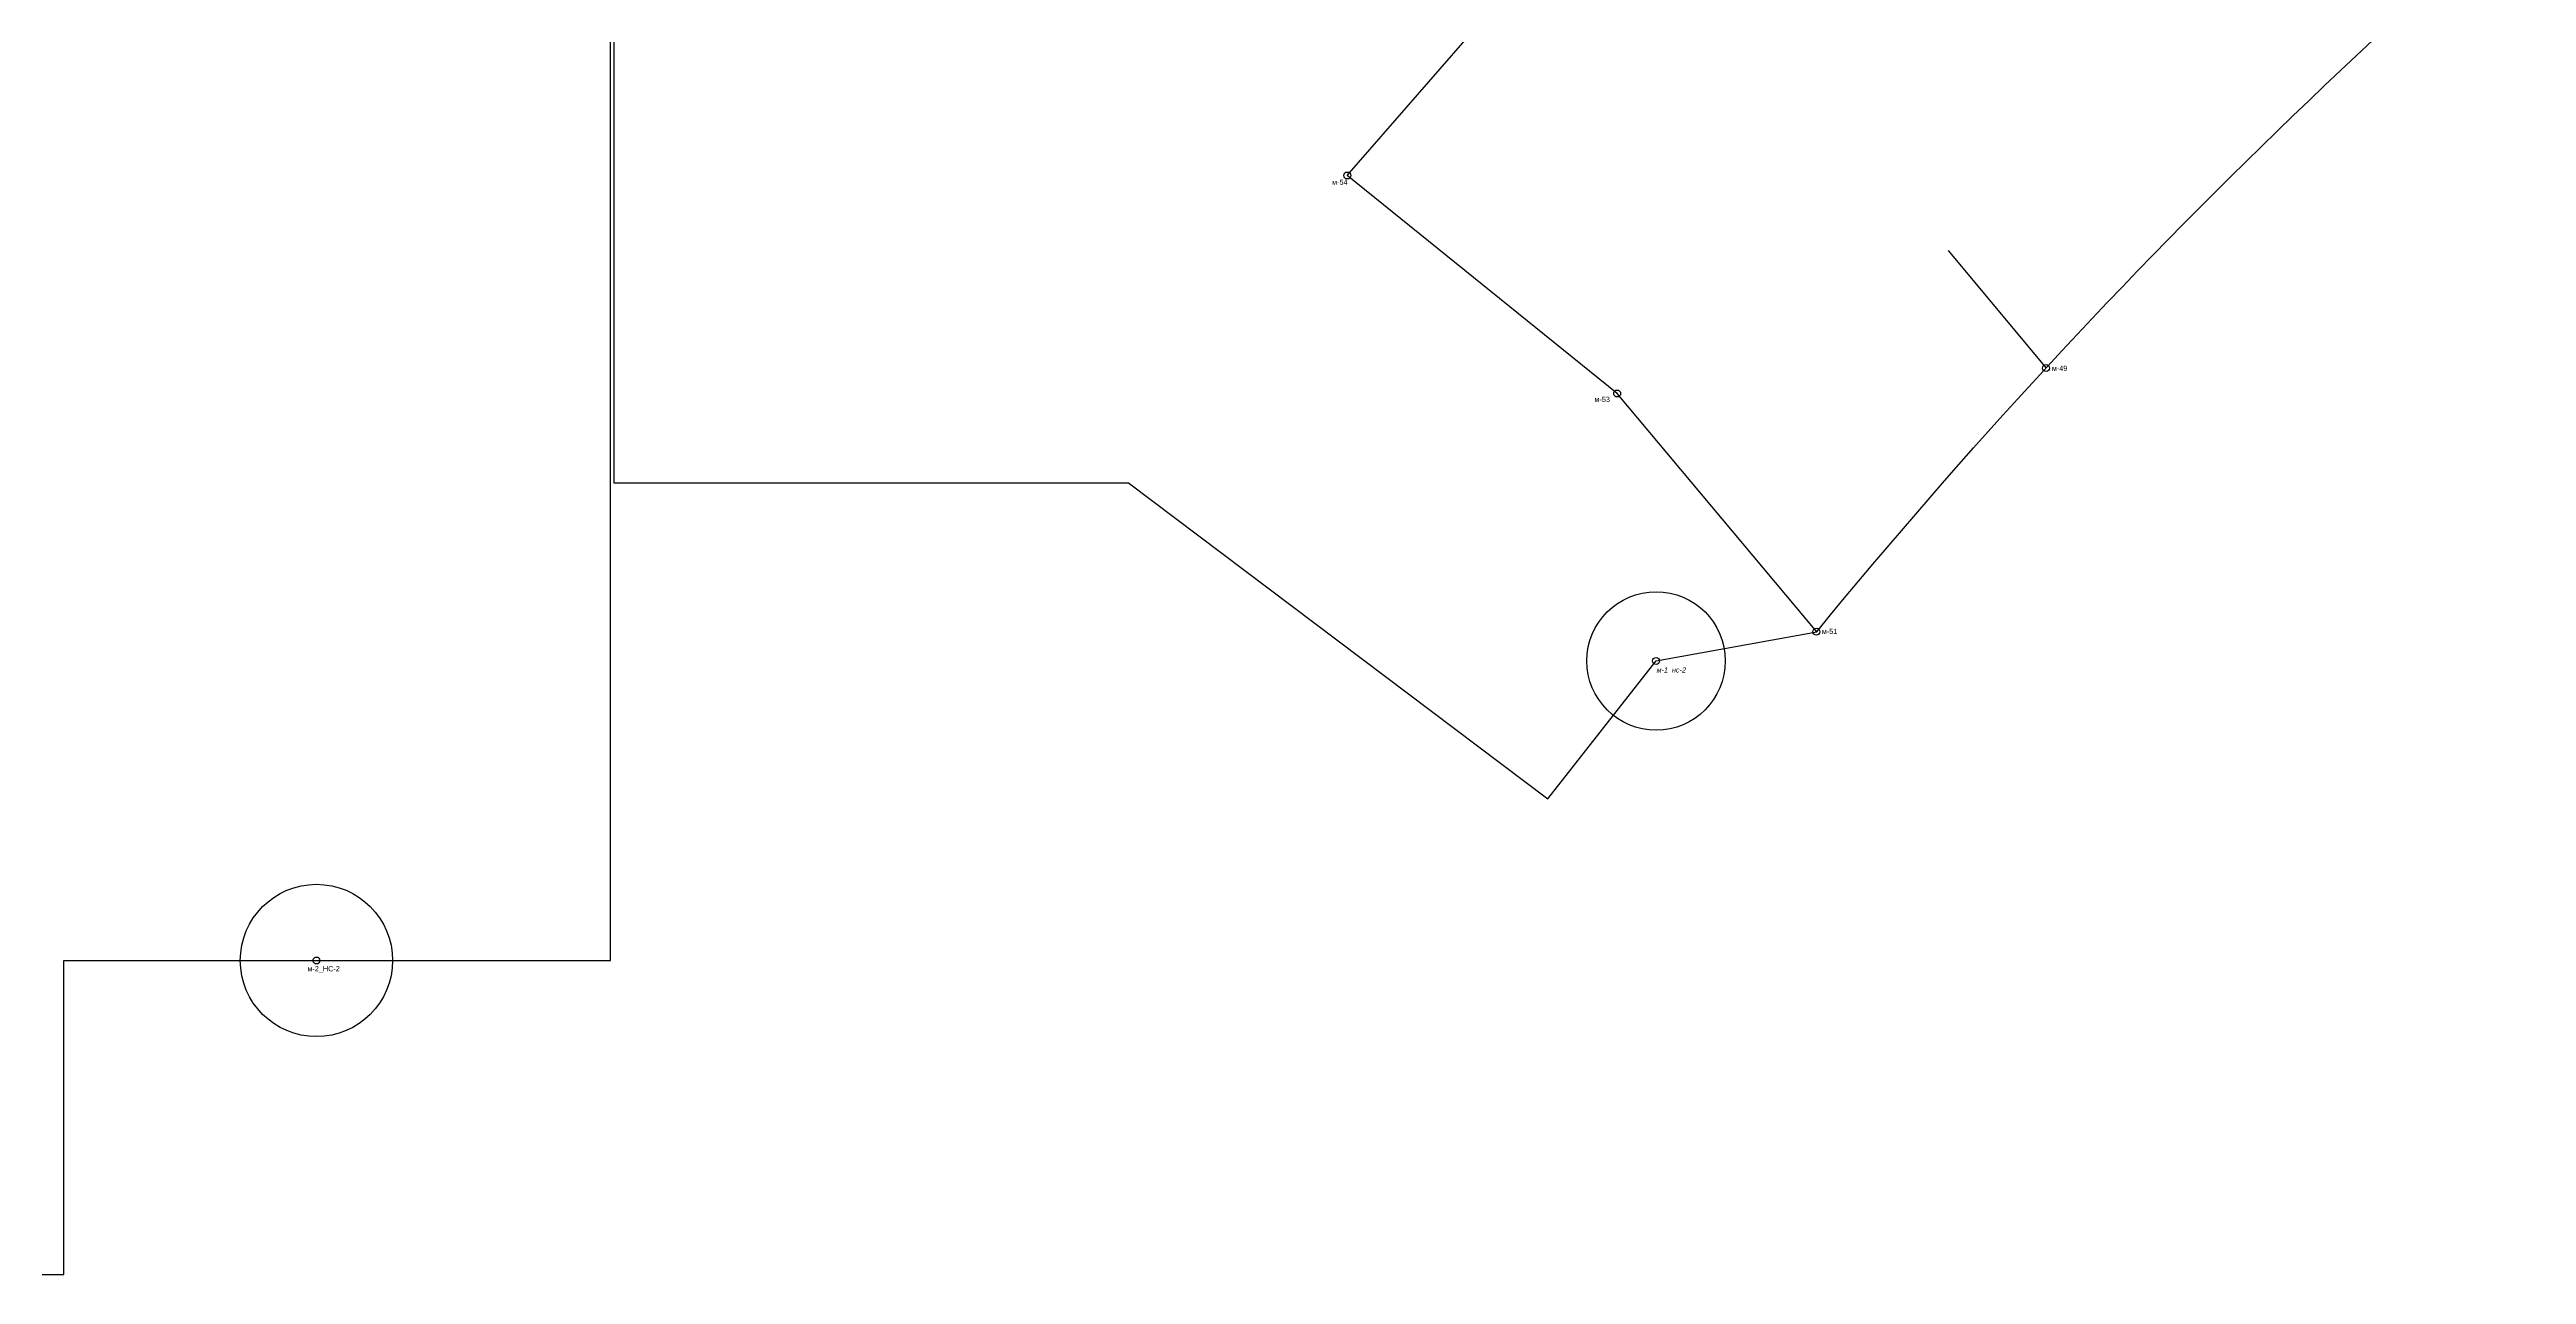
# Model space of a CAD drawing. Header units: millimetres. Extents: x 2243293 to 2245325, y 377925 to 380925.
# Drawn here: x 2243902 to 2244618, y 377947 to 378301 of the extents above; entities that cross this region are included whole.
import ezdxf

# ---------------------------------------------------------------- set-up
doc = ezdxf.new("R2010")
doc.units = ezdxf.units.MM
for name, color, linetype, lineweight in [('канализация_300_база', 100, 'Continuous', 25), ('канализация_колодцы', 103, 'Continuous', 25), ('канализация_насоска', 103, 'Continuous', 25), ('канализация_отвод', 103, 'Continuous', 25)]:
    doc.layers.add(name, color=color, linetype=linetype, lineweight=lineweight)
doc.styles.add('GOST-2.304_Type-B_italic', font='GOST Common Italic.ttf')
doc.styles.get("Standard").update_dxf_attribs({"font": 'arial.ttf'})

msp = doc.modelspace()

# ---------------------------------------------------------------- linework, layer by layer
at = {"layer": 'канализация_300_база'}
for points in [[(2243979.49, 378037.9), (2244064.44, 378037.9), (2244064.44, 378799.3)], [(2244065.44, 378799.3), (2244065.44, 378175.91), (2244214.15, 378175.91), (2244335.3, 378084.61), (2244366.54, 378124.43)], [(2244412.94, 378132.88), (2244355.29, 378201.69), (2244277.33, 378264.67), (2244317.97, 378311.29), (2244208.39, 378399.83), (2244208.39, 378485.1), (2244347.24, 378601.16), (2244457.03, 378692.92), (2244469.85, 378703.18), (2244505.71, 378728.77)], [(2243785.53, 377947.2), (2243906.47, 377947.2), (2243906.47, 378037.9), (2243979.49, 378037.9)]]:
    msp.add_lwpolyline(points, dxfattribs=at)
msp.add_lwpolyline([(2244366.54, 378124.43), (2244412.94, 378132.88, -0.059161), (2244704.72, 378413.6, -0.061842), (2245080.73, 378633.22)], format="xyb", dxfattribs=at)
at = {"layer": 'канализация_колодцы'}
for centre in [(2244277.33, 378264.67), (2244479.21, 378209.05), (2244355.29, 378201.69), (2244412.85, 378132.86)]:
    msp.add_circle(centre, 1, dxfattribs=at)
at = {"layer": 'канализация_насоска'}
for centre, radius in [((2244366.54, 378124.43, 170), 20), ((2244366.54, 378124.43), 1), ((2243979.49, 378037.9), 22), ((2243979.49, 378037.9), 1)]:
    msp.add_circle(centre, radius, dxfattribs=at)
at = {"layer": 'канализация_отвод'}
msp.add_lwpolyline([(2244450.9, 378243.01), (2244479.21, 378209.05)], dxfattribs=at)

# ---------------------------------------------------------------- texts
at = {"layer": 'канализация_колодцы', "char_height": 1.5, "attachment_point": 1}
for s, insert in [('м-54', (2244272.92, 378263.47)), ('м-49', (2244480.89, 378209.73)), ('м-53', (2244348.73, 378200.75)), ('м-51', (2244414.42, 378133.71)), ('м-2_НС-2', (2243976.87, 378036.27))]:
    msp.add_mtext_dynamic_manual_height_columns(s, width=5.5218, gutter_width=12.5, heights=[0], dxfattribs=dict(at, insert=insert))
at = {"layer": 'канализация_колодцы', "insert": (2244366.67, 378122.58), "char_height": 1.5, "attachment_point": 1, "style": 'GOST-2.304_Type-B_italic'}
msp.add_mtext_dynamic_manual_height_columns('{\\fArial|b0|i1|c204|p34;м-1_нс-2}', width=5.5218, gutter_width=12.5, heights=[0], dxfattribs=at)

doc.saveas('drawing.dxf')
